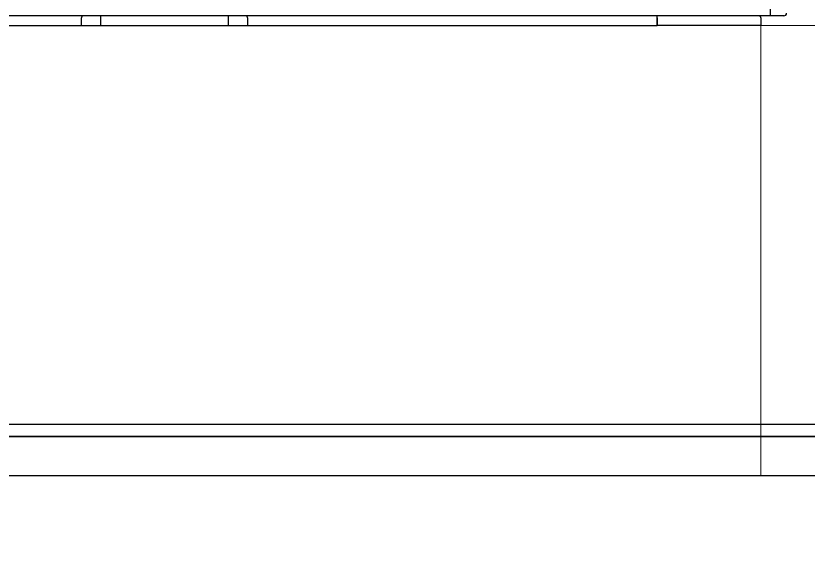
# Model space of a CAD drawing. Header units: millimetres. Extents: x 55614 to 110757, y -66981 to -47484.
# Drawn here: x 90158.4 to 90563.6, y -58162.4 to -57890.2 of the extents above; entities that cross this region are included whole.
import ezdxf

# ---------------------------------------------------------------- set-up
doc = ezdxf.new("R2010")
doc.units = ezdxf.units.MM
doc.layers.get('0').update_dxf_attribs({"lineweight": 15})
for name, color, linetype in [('02___PRT_ALL_AXES', 7, 'Continuous'), ('4212-88600-1_0', 7, 'Continuous'), ('4212-88600-2_1_0', 7, 'Continuous'), ('4215-06931_0', 7, 'Continuous'), ('4215-06934_0', 7, 'Continuous')]:
    doc.layers.add(name, color=color, linetype=linetype)
doc.layers.add('THICK', color=7, linetype='Continuous', lineweight=0)

# ---------------------------------------------------------------- blocks, each defined once
blk = doc.blocks.new('y65iu76u67u6')
at = {"layer": '02___PRT_ALL_AXES', "color": 7, "linetype": 'Continuous'}
blk.add_line((946154.29, -89738.69), (937096.29, -89738.69), dxfattribs=at)
blk = doc.blocks.new('2-1725')
at = {"color": 5}
for points in [[(-18032.13, -73989.95), (-16317.13, -73989.95), (-16317.13, -73759.95), (-18032.13, -73759.95)], [(-18032.13, -73989.95), (-16317.13, -73989.95), (-16317.13, -73759.95), (-18032.13, -73759.95)], [(-18032.13, -73989.95), (-16317.13, -73989.95), (-16317.13, -73759.95), (-18032.13, -73759.95)], [(-16317.13, -73989.95), (-15860.11, -73989.95), (-15860.11, -73759.95), (-16317.13, -73759.95)]]:
    blk.add_lwpolyline(points, close=True, dxfattribs=at)
at = {"layer": '4212-88600-1_0', "color": 7, "linetype": 'Continuous'}
for p, q in [((-16370.13, -73759.95), (-16370.13, -73754.95)), ((-16317.13, -73755.94), (-16317.13, -73759.95)), ((-16317.13, -73759.95), (-16370.13, -73759.95))]:
    blk.add_line(p, q, dxfattribs=at)
blk.add_arc((-16318.13, -73755.94), 1, 0, 85, dxfattribs=at)
at = {"layer": '4212-88600-2_1_0', "color": 7, "linetype": 'Continuous'}
for p, q in [((-16664.63, -73759.95), (-16664.63, -73755.94)), ((-16654.63, -73759.95), (-16654.63, -73754.95)), ((-16589.63, -73754.95), (-16589.63, -73759.95)), ((-16579.63, -73755.94), (-16579.63, -73759.95)), ((-16370.13, -73755.94), (-16370.13, -73759.95)), ((-17094.13, -73759.95), (-16370.13, -73759.95))]:
    blk.add_line(p, q, dxfattribs=at)
for centre, start_param, end_param in [((-16663.63, -73755.94), 1.651081, 3.141593), ((-16580.63, -73755.94), 0, 1.490511)]:
    blk.add_ellipse(centre, major_axis=(1, 0), ratio=1, start_param=start_param, end_param=end_param, dxfattribs=at)
at = {"layer": '4215-06931_0', "color": 7, "linetype": 'Continuous'}
blk.add_line((-16305.33, -73754.95), (-16312.13, -73754.95), dxfattribs=at)
blk.add_arc((-16305.33, -73753.55), 1.4, 270, 0, dxfattribs=at)
at = {"layer": '4215-06934_0', "color": 7, "linetype": 'Continuous'}
for q in [(-16312.13, -73632.95), (-17152.13, -73754.95)]:
    blk.add_line((-16312.13, -73754.95), q, dxfattribs=at)
blk = doc.blocks.new('RY76UI67U656')
at = {"layer": 'THICK', "lineweight": -3}
blk.add_lwpolyline([(37515.45, -91819.28), (37515.45, -91881.28), (37554.45, -91881.28), (37554.45, -91999.28), (31852.45, -91999.28), (31852.45, -91881.28), (31828.45, -91881.28), (31828.45, -91819.28)], close=True, dxfattribs=at)
blk.add_blockref('2-1725', (50060.59, -17829.34), dxfattribs=at)

msp = doc.modelspace()

# ---------------------------------------------------------------- linework, layer by layer
at = {"color": 6, "lineweight": 25}
msp.add_lwpolyline([(86990.368, -58105.235), (96028.951, -58105.235), (96028.951, -58099.199), (86990.368, -58099.199)], close=True, dxfattribs=at)
msp.add_lwpolyline([(86970.368, -58105.235), (96028.951, -58105.546), (96028.368, -58305.26), (86970.368, -58305.26)], close=True)

# ---------------------------------------------------------------- block references
at = {"layer": 'THICK', "lineweight": -3}
for name, p in [('RY76UI67U656', (56795.929, 33694.033)), ('y65iu76u67u6', (-850126.492, 31633.455))]:
    msp.add_blockref(name, p, dxfattribs=at)

doc.saveas('drawing.dxf')
